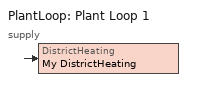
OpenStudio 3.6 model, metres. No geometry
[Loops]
PlantLoop 'Plant Loop 1'
 supply: DistrictHeating 'My DistrictHeating'
[DistrictHeating]
My DistrictHeating: Nominal Capacity {W}=1000
[PlantLoop]
Plant Loop 1: Glycol Concentration=0; Plant Loop Volume {m3}=Autocalculate; Load Distribution Scheme=Optimal
[Sizing:Plant]
Plant Loop 1: Loop Type=Heating; Design Loop Exit Temperature {C}=82; Loop Design Temperature Difference {deltaC}=11; Sizing Option=NonCoincident; Zone Timesteps in Averaging Window=1; Coincident Sizing Factor Mode=None
